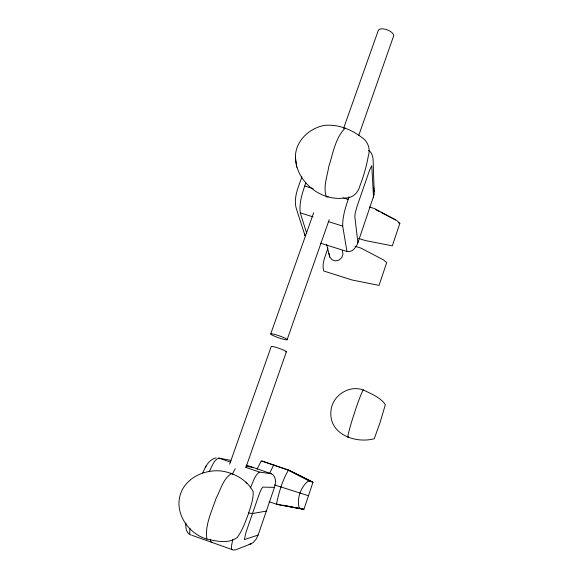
<?xml version="1.0" encoding="UTF-8"?>
<svg xmlns="http://www.w3.org/2000/svg" width="579" height="579" viewBox="0 0 579 579"><rect width="100%" height="100%" fill="white"/><g stroke="black" fill="none" stroke-linecap="round" stroke-linejoin="round"><path stroke-width="0.87" d="M368.693 150.46C371.971 152.494 372.963 156.605 373.122 160.217L374.251 194.298L357.902 242.753C356.36 247.233 352.314 252.661 346.959 251.489L320.527 243.18M343.369 198.112C319.326 201.036 294.602 180.062 295.464 155.447C296.354 140.241 309.548 128.357 323.965 125.462C337.622 123.928 350.903 129.189 361.658 137.317C368.085 141.435 370.625 148.991 368.295 156.164C366.478 166.216 363.677 176.096 359.986 185.62C358.206 192.821 352.539 198.387 344.744 198.032M185.866 523.047C185.541 526.984 185.895 531.746 189.319 534.308M189.912 528.309L189.68 533.085L190.274 534.772L191.41 535.119M232.729 539.585L231.405 546.605L231.47 548.849L232.078 549.775L232.563 549.732L192.228 535.416M233.12 550.028L235.848 549.811L251.221 543.746L253.291 542.436L256.084 539.237L258.118 535.039L274.468 487.366C275.959 482.944 276.386 476.104 271.413 473.767L246.205 465.089M349.014 196.867C345.909 206.29 342.471 216.039 342.703 226.078L346.959 251.489M381.033 212.442L396.666 220.44L399.85 223.385L392.316 245.851L365.385 240.553L358.604 238.439M305.864 182.667C302.585 192.293 298.894 202.57 300.291 212.869L306.718 233.431M287.097 339.764A8.743 1.028 19.2 0 0 275.908 334.756A8.743 1.028 19.2 0 0 273.78 335.885A8.743 1.028 19.2 0 0 287.097 339.764L329.212 219.687M358.756 135.428L393.423 36.586A8.193 3.771 20.6 0 0 387.923 30.108A8.193 3.771 20.6 0 0 378.376 30.217L343.55 128.458M245.822 467.68L286.352 351.873M270.74 333.851L313.688 212.703M229.66 464.148L271.262 346.445A8.063 0.847 19.2 0 1 280.851 348.992A8.063 0.847 19.2 0 1 285.802 351.909M301.927 176.863C298.438 186.901 293.09 198.09 296.419 208.939L305.075 235.819L304.474 233.395M327.873 248.102C325.868 255.426 321.359 263.315 323.777 271.015L351.931 279.954L379.05 285.389L386.707 262.562L383.407 259.855L361.05 248.145L355.007 246.249M250.396 487.902C252.987 482.611 254.427 475.504 259.493 472.102L271.413 473.767M202.701 472.949C205.299 466.826 208.947 459.371 216.105 457.895M269.546 473.492L273.331 465.719L273.961 465.234L275.264 465.523M257.033 469.185L260.941 461.47L261.621 461.007L263.061 461.34L289.543 470.416L313.007 482.22L303.91 509.339L276.755 504.323L269.069 501.653M209.236 471.726C211.82 467.079 213.506 460.189 218.833 458.098L231.007 460.399M232.179 474.259L235.269 468.679M205.277 467.463L205.748 466.688M205.943 466.356L206.486 465.444M289.543 470.416L288.407 470.191C282.429 480.346 278.933 492.244 276.53 503.788L276.755 504.323L303.91 509.339L283.211 505.192M345.243 128.068C335.227 138.055 333.026 153.493 328.792 166.52C327.294 176.349 322.829 187.205 326.455 196.925L328.177 196.853M251.221 543.746L249.144 544.303M258.118 535.039L244.389 539.621L245.836 532.803L259.11 494.386L261.607 488.524L262.895 487.105L274.468 487.366M266.333 511.091L252.502 513.522L248.514 513.016M276.755 504.323L278.036 504.157M261.621 461.007L288.407 470.191L313.007 482.22L309.374 481.098L308.021 481.192C300.754 487.12 296.709 498.497 299.126 507.609L300.197 508.391M211.936 542.407L210.633 541.452L210.452 539.165M246.01 466.24L252.907 467.398M363.547 390.072C348.855 384.442 331.673 396.043 330.884 411.626C329.096 434.467 355.709 443.767 374.244 438.73L379.954 422.902L385.361 404.649C380.237 397.252 371.32 393.915 363.547 390.072A24.969 1.411 -71.9 0 0 353.849 414.759A24.969 1.411 -71.9 0 0 348.406 436.906M308.469 495.747L274.497 484.905M304.67 186.011L313.188 188.631M343.014 197.823L348.131 199.393M369.431 207.014L374.57 208.599L395.486 219.846M300.291 212.869L313.015 216.836M328.286 221.591L342.703 226.078M218.833 458.098L230.666 462.172M245.909 467.427L259.493 472.102M206.869 539.078C216.546 541.271 228.654 544.007 237.252 537.457C242.406 530.393 245.344 522.019 248.377 513.899C250.512 506.668 253.616 499.293 253.146 491.636C247.204 479.933 233.988 472.739 221.287 471.016C205.053 469.251 186.322 477.342 180.684 493.532C173.888 512.603 188.182 533.773 206.869 539.078C204.771 524.987 211.842 511.148 216.206 498.049C220.671 489.689 223.241 478.355 231.861 473.325L233.163 474.614M398.243 222.691L399.85 223.385M375.568 209.641L379.469 211.639M288.407 470.191L309.374 481.098M245.93 482.213L246.958 483.277M326.621 244.36L329.74 257.047L332.172 259.841L335.617 260.926L339.142 260.014L341.834 257.452L342.992 254.058L342.298 250.729M373.679 187.791L374.063 188.928M329.74 257.047L328.981 253.399M295.42 157.184L296.745 167.244M357.902 242.753L354.833 216.618L355.108 213.427L356.946 206.674L369.583 170.125L371.754 165.666L373.535 197.157M374.309 190.165L374.425 191.49"/></g></svg>
